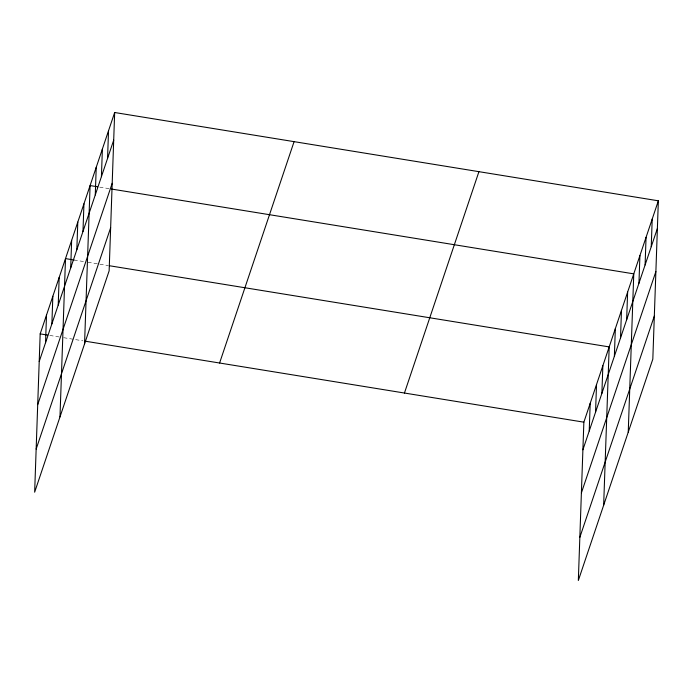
<?xml version="1.0" encoding="UTF-8"?>
<svg xmlns="http://www.w3.org/2000/svg" width="693" height="693" viewBox="0 0 693 693"><rect width="100%" height="100%" fill="white"/><g stroke="black" fill="none" stroke-linecap="round" stroke-linejoin="round"><path stroke-width="0.52" stroke-dasharray="3.46 2.6" d="M99.697 187.127L109.312 188.687M74.047 259.996L83.662 261.564M87.933 262.257L108.221 265.549M49.792 335.438L59.399 336.997M63.669 337.69L82.9 340.817"/><path stroke-width="1.04" d="M114.666 112.509L40.177 333.879L34.65 492.195L109.139 270.833L114.666 112.509L658.35 200.805L652.823 359.121L578.334 580.491L583.861 422.167L658.35 200.805M45.547 342.697L46.509 315.064M51.88 323.882L52.841 296.249M58.212 305.067L59.174 277.425M59.979 416.935L65.506 258.61L74.047 259.996M70.686 267.992L71.648 240.35M76.828 249.731L77.798 222.089M82.978 231.462L83.94 203.829M84.555 343.884L90.09 185.559L97.566 186.781M95.27 194.941L96.232 167.299M101.412 176.68L102.382 149.038M107.562 158.411L108.524 130.778M589.223 430.994L590.193 403.352M595.556 412.179L596.526 384.537M601.888 393.355L602.858 365.722M603.655 505.223L609.19 346.907L109.295 265.722M614.37 356.28L615.332 328.638M620.512 338.019L621.474 310.377M626.654 319.759L627.624 292.117M628.239 432.172L633.766 273.856L111.443 189.033M638.946 283.229L639.916 255.587M645.096 264.969L646.058 237.327M651.238 246.708L652.208 219.066M39.215 361.521L113.704 140.151M37.708 404.643L112.197 183.281M36.157 449.073L110.646 227.711M219.594 363.011L294.083 141.649M404.443 393.035L478.932 171.665M582.891 449.809L657.388 228.447M581.392 492.931L655.881 271.569M579.833 537.361L654.331 315.999M40.177 333.879L47.652 335.091M85.031 341.164L583.861 422.167"/></g></svg>
